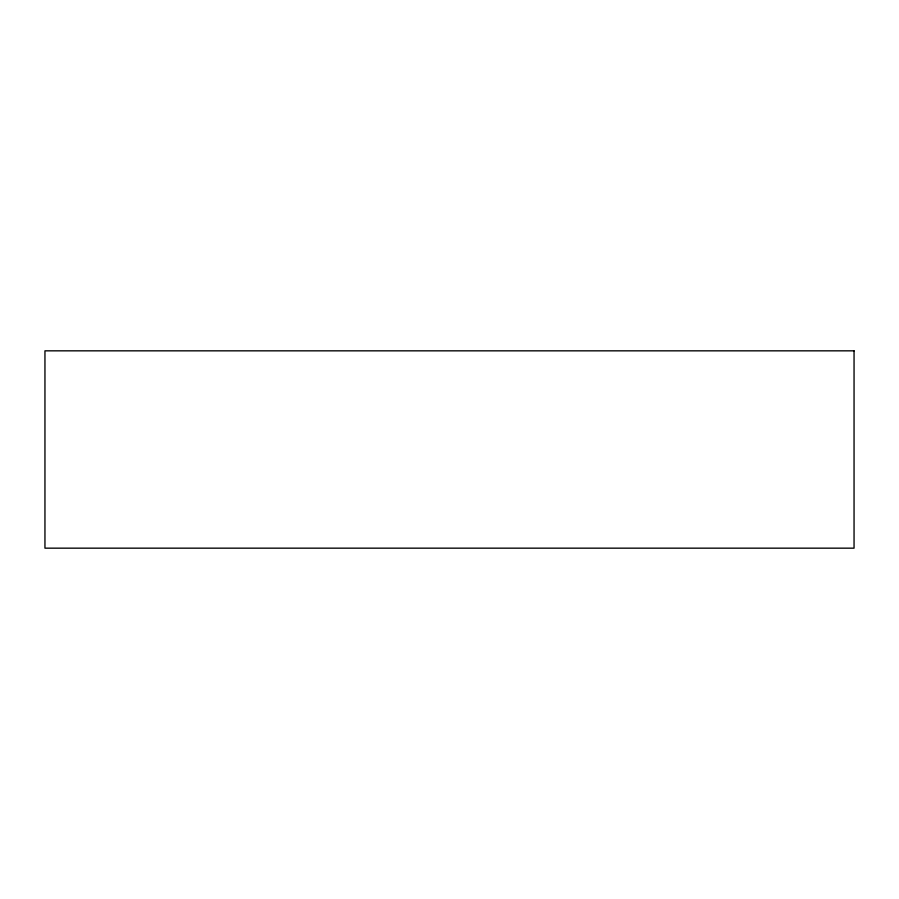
<?xml version="1.0" encoding="UTF-8"?>
<svg xmlns="http://www.w3.org/2000/svg" width="899" height="899" viewBox="0 0 899 899"><rect width="100%" height="100%" fill="white"/><g stroke="black" fill="none" stroke-linecap="round" stroke-linejoin="round"><path stroke-width="1.35" d="M854.05 350.835L44.95 350.835L44.95 548.165L854.05 548.165L854.05 350.835"/></g></svg>
